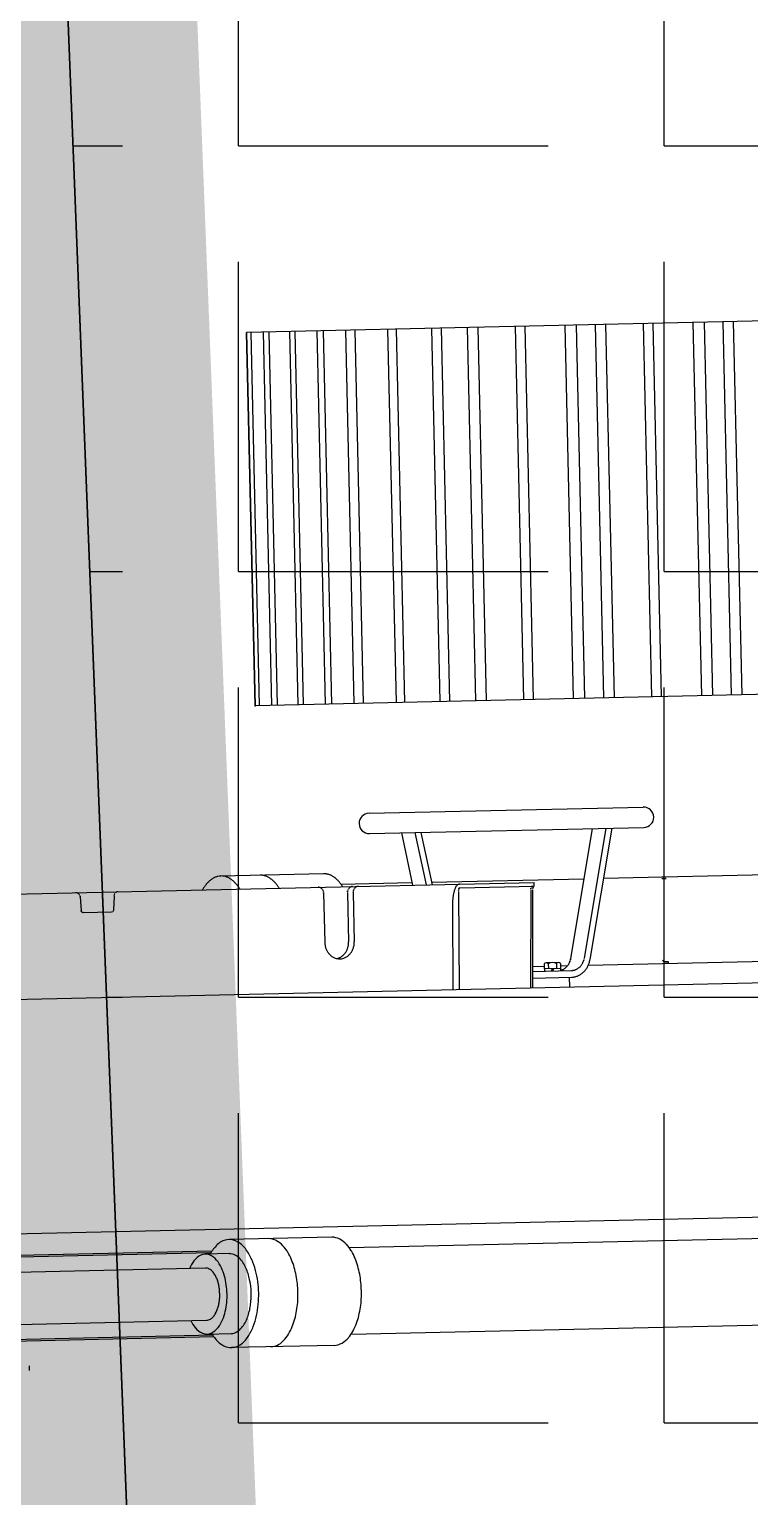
# Model space of a CAD drawing. Header units: metres. Extents: x 668617 to 675126, y 2286318 to 2293677.
# Drawn here: x 669898.77 to 669900.166, y 2287287.607 to 2287290.451 of the extents above; entities that cross this region are included whole.
import ezdxf

# ---------------------------------------------------------------- set-up
doc = ezdxf.new("R2010")
doc.units = ezdxf.units.M
doc.header["$MEASUREMENT"] = 0
doc.linetypes.add('DASHED2', pattern=[0.375, 0.25, -0.125])
for name, color, linetype in [('0_GUIA', 6, 'Continuous'), ('0_PREDIO_OBRA', 1, 'Continuous'), ('0_VEH_CONSTRUCCION', 250, 'Continuous'), ('DMTG-PB-LOTIFICACION', 253, 'Continuous'), ('DMTG-PB-MANZANAS', 251, 'Continuous'), ('DMTG-ZONA-TRABAJO', 250, 'Continuous')]:
    doc.layers.add(name, color=color, linetype=linetype)

# ---------------------------------------------------------------- blocks, each defined once
blk = doc.blocks.new('excavadora planta')
at = {"color": 0}
for p, q in [((-0.5175, 1.251), (-4.1079, 1.251)), ((-2.8986, 1.251), (-4.1079, 1.251)), ((-4.1079, 1.251), (-4.1079, 0.7486)), ((-4.1079, 0.7486), (-4.1079, 1.251)), ((-4.1018, 0.7486), (-4.1018, 1.251)), ((-4.0852, 0.7486), (-4.0852, 1.251)), ((-4.0775, 0.7486), (-4.0775, 1.251)), ((-4.0497, 0.7486), (-4.0497, 1.251)), ((-4.0425, 0.7486), (-4.0425, 1.251)), ((-4.0128, 0.7486), (-4.0128, 1.251)), ((-4.0045, 0.7486), (-4.0045, 1.251)), ((-3.9743, 0.7486), (-3.9743, 1.251)), ((-3.962, 0.7486), (-3.962, 1.251)), ((-3.9176, 0.7486), (-3.9176, 1.251)), ((-3.9061, 0.7486), (-3.9061, 1.251)), ((-3.9061, 0.7486), (-3.9061, 1.251)), ((-3.8587, 0.7486), (-3.8587, 1.251)), ((-3.8455, 0.7486), (-3.8455, 1.251)), ((-3.8104, 0.7486), (-3.8104, 1.251)), ((-3.7963, 0.7486), (-3.7963, 1.251)), ((-3.7458, 0.7486), (-3.7458, 1.251)), ((-3.7328, 0.7486), (-3.7328, 1.251)), ((-3.6789, 0.7486), (-3.6789, 1.251)), ((-3.6638, 0.7486), (-3.6638, 1.251)), ((-3.6381, 0.7486), (-3.6381, 1.251)), ((-3.6241, 0.7486), (-3.6241, 1.251)), ((-3.5735, 0.7486), (-3.5735, 1.251)), ((-3.5605, 0.7486), (-3.5605, 1.251)), ((-3.5065, 0.7486), (-3.5065, 1.251)), ((-3.4915, 0.7486), (-3.4915, 1.251)), ((-3.4663, 0.7486), (-3.4663, 1.251)), ((-3.4522, 0.7486), (-3.4522, 1.251)), ((-3.4134, 0.7486), (-4.1079, 0.7486)), ((-3.4134, 0.7486), (-4.1079, 0.7486)), ((-3.9577, 0.6005), (-3.5884, 0.6005)), ((-3.9577, 0.5732), (-3.5884, 0.5732)), ((-3.9147, 0.5732), (-3.9013, 0.5024)), ((-3.8965, 0.5732), (-3.8831, 0.5024)), ((-3.8884, 0.5732), (-3.875, 0.5024)), ((-3.6577, 0.5732), (-3.6908, 0.3987)), ((-3.6395, 0.5732), (-3.6726, 0.3987)), ((-3.6313, 0.5732), (-3.6648, 0.3968)), ((-4.0206, 0.5204), (-4.159, 0.5204)), ((-4.8986, 0.5024), (-3.7375, 0.5024)), ((-4.349, 0.4967), (-4.348, 0.4781)), ((-4.3034, 0.4967), (-4.3044, 0.4781)), ((-4.0212, 0.4944), (-4.0212, 0.4281)), ((-3.9977, 0.5059), (-3.902, 0.5059)), ((-3.9891, 0.4944), (-3.9891, 0.4281)), ((-3.9814, 0.4944), (-3.9814, 0.4281)), ((-3.8756, 0.5059), (-3.6704, 0.5059)), ((-3.8379, 0.4974), (-3.7375, 0.4974)), ((-3.7375, 0.4974), (-3.7375, 0.5024)), ((-3.6441, 0.5059), (-3.1566, 0.5059)), ((-3.5598, 0.5055), (-3.5656, 0.5055)), ((-3.5598, 0.5032), (-3.5656, 0.5032)), ((-4.3471, 0.4761), (-4.3469, 0.4759)), ((-4.3073, 0.4753), (-4.3451, 0.4753)), ((-3.8396, 0.4926), (-3.8419, 0.3607)), ((-3.7425, 0.4926), (-3.7458, 0.3607)), ((-3.7399, 0.4926), (-3.7431, 0.3607)), ((-3.8482, 0.4739), (-3.8502, 0.3607)), ((-3.7426, 0.3828), (-3.6899, 0.3828)), ((-3.7424, 0.3894), (-3.7266, 0.3894)), ((-3.7266, 0.3926), (-3.7266, 0.3859)), ((-3.7046, 0.3859), (-3.7266, 0.3859)), ((-3.7264, 0.3859), (-3.7264, 0.3828)), ((-3.7073, 0.3939), (-3.7239, 0.3939)), ((-3.7211, 0.3926), (-3.7211, 0.3859)), ((-3.7156, 0.3859), (-3.7173, 0.3828)), ((-3.7139, 0.3859), (-3.7156, 0.3828)), ((-3.7101, 0.3926), (-3.7101, 0.3859)), ((-3.7048, 0.3859), (-3.7048, 0.3828)), ((-3.7046, 0.3926), (-3.7046, 0.3859)), ((-3.7046, 0.3894), (-3.695, 0.3894)), ((-3.6672, 0.3894), (-3.1865, 0.3894)), ((-3.5662, 0.3924), (-3.5661, 0.3923)), ((-3.5656, 0.3921), (-3.5598, 0.3921)), ((-3.5656, 0.3898), (-3.5598, 0.3898)), ((-3.5598, 0.3921), (-3.5598, 0.3898)), ((-4.6267, 0.3607), (-3.3136, 0.3607)), ((-3.7428, 0.3738), (-3.6899, 0.3738)), ((-3.6933, 0.3738), (-3.6933, 0.3607)), ((-4.6139, 0.0452), (-3.3136, 0.0452)), ((-4.0206, 0.0311), (-4.159, 0.0311)), ((-4.1837, 0.0138), (-4.4621, 0.0138)), ((-4.1822, 0.0161), (-4.4619, 0.0161)), ((-4.159, 0.0121), (-4.1916, 0.0121)), ((-3.9977, 0.0166), (-3.1865, 0.0166)), ((-4.1916, -0.0067), (-4.446, -0.0067)), ((-4.446, -0.0767), (-4.1916, -0.0767)), ((-4.1837, -0.0972), (-4.4751, -0.0972)), ((-4.1916, -0.0955), (-4.159, -0.0955)), ((-4.1822, -0.0995), (-4.4751, -0.0995)), ((-4.0206, -0.1145), (-4.159, -0.1145)), ((-3.9977, -0.1), (-3.1566, -0.1)), ((-4.4315, -0.1391), (-4.4315, -0.133))]:
    blk.add_line(p, q, dxfattribs=at)
for centre, radius, start, end in [((-3.9577, 0.5868), 0.0137, 90, 270), ((-3.5884, 0.5868), 0.0137, 270, 90), ((-4.1512, 0.4866), 0.0361, 128.6504, 135.1036), ((-4.1549, 0.4913), 0.0301, 120.9413, 128.6655), ((-4.1574, 0.4954), 0.0253, 111.7829, 120.9486), ((-4.1586, 0.4985), 0.022, 101.226, 111.7639), ((-4.159, 0.5001), 0.0203, 89.8128, 101.1821), ((-4.159, 0.5001), 0.0204, 78.3963, 89.7486), ((-4.1594, 0.4984), 0.0221, 67.9293, 78.3539), ((-4.1606, 0.4953), 0.0255, 58.8382, 67.9128), ((-4.1631, 0.4912), 0.0302, 51.2038, 58.8449), ((-4.1668, 0.4866), 0.0362, 44.8272, 51.2175), ((-4.1061, 0.5003), 0.0202, 84.2922, 89.9947), ((-4.1061, 0.4999), 0.0206, 78.6988, 84.2865), ((-4.1063, 0.499), 0.0214, 73.3214, 78.6916), ((-4.1067, 0.4978), 0.0227, 68.2454, 73.3212), ((-4.1073, 0.4963), 0.0244, 63.5452, 68.2391), ((-4.1082, 0.4945), 0.0264, 59.201, 63.5478), ((-4.1094, 0.4924), 0.0288, 55.2014, 59.2014), ((-4.1109, 0.4902), 0.0314, 51.5368, 55.2043), ((-4.1127, 0.4879), 0.0344, 48.1763, 51.5343), ((-4.1149, 0.4855), 0.0376, 45.1219, 48.1825), ((-4.0206, 0.5003), 0.0202, 84.2924, 89.9949), ((-4.0206, 0.4999), 0.0206, 78.6988, 84.2865), ((-4.0208, 0.499), 0.0214, 73.3214, 78.6916), ((-4.0212, 0.4978), 0.0227, 68.244, 73.3198), ((-4.0218, 0.4963), 0.0244, 63.547, 68.2409), ((-4.0227, 0.4945), 0.0264, 59.201, 63.5478), ((-4.0239, 0.4924), 0.0288, 55.2014, 59.2014), ((-4.0254, 0.4902), 0.0314, 51.5368, 55.2043), ((-4.0272, 0.4879), 0.0344, 48.1763, 51.5343), ((-4.0294, 0.4855), 0.0376, 45.1219, 48.1825), ((-4.3549, 0.4966), 0.0058, 85.3541, 90.8658), ((-4.3549, 0.4966), 0.00581, 79.6634, 85.3629), ((-4.3549, 0.4966), 0.00582, 73.8749, 79.6475), ((-4.3549, 0.4966), 0.00583, 68.0594, 73.8817), ((-4.3549, 0.4966), 0.00586, 62.5126, 68.0543), ((-4.3549, 0.4965), 0.00589, 57.013, 62.529), ((-4.3549, 0.4965), 0.00591, 51.518, 57.0059), ((-4.355, 0.4965), 0.00595, 46.0478, 51.5057), ((-4.355, 0.4965), 0.00598, 40.636, 46.0637), ((-4.355, 0.4964), 0.00601, 34.9606, 40.6315), ((-4.355, 0.4964), 0.00604, 29.3816, 34.962), ((-4.3551, 0.4964), 0.00607, 23.8933, 29.3699), ((-4.3551, 0.4964), 0.0061, 18.536, 23.8976), ((-4.3551, 0.4964), 0.00612, 13.3053, 18.5431), ((-4.3551, 0.4964), 0.00613, 8.1925, 13.2992), ((-4.3551, 0.4964), 0.00614, 2.9301, 8.1958), ((-4.2973, 0.4964), 0.00614, 167.5206, 172.9489), ((-4.2973, 0.4964), 0.00615, 172.951, 178.2886), ((-4.2973, 0.4964), 0.00612, 162.0207, 167.5283), ((-4.2973, 0.4964), 0.0061, 156.4302, 162.0047), ((-4.2974, 0.4964), 0.00608, 150.9525, 156.4356), ((-4.2974, 0.4964), 0.00605, 145.5882, 150.957), ((-4.2974, 0.4964), 0.00602, 140.0487, 145.5876), ((-4.2974, 0.4965), 0.00598, 134.3547, 140.0458), ((-4.2975, 0.4965), 0.00595, 128.6761, 134.3548), ((-4.2975, 0.4965), 0.00592, 123.0326, 128.6801), ((-4.2975, 0.4965), 0.00588, 117.4329, 123.0302), ((-4.2975, 0.4966), 0.00586, 111.9073, 117.4359), ((-4.2975, 0.4966), 0.00583, 106.4533, 111.8958), ((-4.2975, 0.4966), 0.00582, 101.1191, 106.4587), ((-4.2975, 0.4966), 0.0058, 95.5602, 101.1288), ((-4.2975, 0.4966), 0.0058, 89.9922, 95.5438), ((-4.1339, 0.4723), 0.0586, 145.0911, 149.0631), ((-4.1405, 0.4769), 0.0505, 140.4973, 145.103), ((-4.1463, 0.4818), 0.043, 135.0895, 140.5087), ((-4.1717, 0.4817), 0.043, 39.4616, 44.8425), ((-4.1775, 0.4769), 0.0506, 34.9101, 39.4748), ((-4.184, 0.4723), 0.0586, 30.9659, 34.9168), ((-4.1173, 0.4831), 0.041, 42.3219, 45.122), ((-4.1199, 0.4807), 0.0446, 39.7397, 42.3214), ((-4.1228, 0.4783), 0.0483, 37.3587, 39.7451), ((-4.1259, 0.476), 0.0522, 35.1458, 37.3582), ((-4.1291, 0.4737), 0.0562, 33.0908, 35.1486), ((-4.1326, 0.4714), 0.0603, 31.1716, 33.0921), ((-4.0283, 0.4962), 0.00622, 83.5206, 90.326), ((-4.0283, 0.4961), 0.00628, 76.5856, 83.5261), ((-4.0283, 0.496), 0.0064, 69.7956, 76.5763), ((-4.0284, 0.4959), 0.00657, 63.318, 69.799), ((-4.0285, 0.4957), 0.00678, 57.0263, 63.305), ((-4.0286, 0.4955), 0.00702, 50.9829, 57.0411), ((-4.0288, 0.4953), 0.00729, 45.137, 50.9698), ((-4.029, 0.4951), 0.00758, 39.5351, 45.1485), ((-4.0292, 0.4949), 0.00787, 34.1145, 39.5229), ((-4.0294, 0.4947), 0.00814, 28.899, 34.1223), ((-4.0297, 0.4946), 0.0084, 23.8416, 28.9034), ((-4.0299, 0.4945), 0.00863, 18.9103, 23.8366), ((-4.0301, 0.4944), 0.00883, 14.1042, 18.9219), ((-4.0302, 0.4944), 0.00898, 9.2262, 14.1029), ((-4.0303, 0.4944), 0.00909, 4.5237, 9.2199), ((-4.0304, 0.4944), 0.00914, 0.006, 4.538), ((-4.0318, 0.4831), 0.041, 42.3219, 45.122), ((-4.0344, 0.4807), 0.0446, 39.743, 42.3246), ((-4.0373, 0.4783), 0.0483, 37.3587, 39.7451), ((-4.0404, 0.476), 0.0522, 35.1458, 37.3582), ((-4.0437, 0.4737), 0.0562, 33.0873, 35.1451), ((-4.0471, 0.4714), 0.0603, 31.1716, 33.0921), ((-3.98, 0.4944), 0.00909, 171.1019, 175.8669), ((-3.9799, 0.4944), 0.00914, 175.8692, 180.5175), ((-3.9801, 0.4944), 0.00899, 166.2372, 171.1119), ((-3.9802, 0.4944), 0.00884, 161.2488, 166.2442), ((-3.9804, 0.4945), 0.00863, 156.2159, 161.2406), ((-3.9806, 0.4946), 0.0084, 150.9647, 156.2258), ((-3.9809, 0.4947), 0.00813, 145.5575, 150.9618), ((-3.9811, 0.4949), 0.00784, 140.0103, 145.5584), ((-3.9813, 0.4951), 0.00756, 134.3242, 140.0109), ((-3.9815, 0.4953), 0.00727, 128.5131, 134.326), ((-3.9817, 0.4955), 0.00701, 122.585, 128.5042), ((-3.9818, 0.4957), 0.00677, 116.4482, 122.599), ((-3.9819, 0.4959), 0.00656, 109.9786, 116.4339), ((-3.982, 0.496), 0.00639, 103.3954, 109.9918), ((-3.982, 0.4961), 0.00628, 96.6925, 103.3727), ((-3.982, 0.4962), 0.00622, 90.0042, 96.7008), ((-3.9723, 0.4944), 0.00909, 171.1117, 175.8773), ((-3.9723, 0.4944), 0.00914, 175.8691, 180.5183), ((-3.9724, 0.4944), 0.00899, 166.228, 171.1034), ((-3.9726, 0.4944), 0.00883, 161.2455, 166.2413), ((-3.9728, 0.4945), 0.00864, 156.2093, 161.2342), ((-3.973, 0.4946), 0.0084, 150.9646, 156.2259), ((-3.9732, 0.4947), 0.00813, 145.5574, 150.9619), ((-3.9735, 0.4949), 0.00785, 140.0012, 145.5494), ((-3.9737, 0.4951), 0.00755, 134.3327, 140.0192), ((-3.9739, 0.4953), 0.00727, 128.5054, 134.3181), ((-3.974, 0.4955), 0.00701, 122.5853, 128.504), ((-3.9742, 0.4957), 0.00677, 116.4485, 122.5987), ((-3.9743, 0.4959), 0.00656, 109.979, 116.4336), ((-3.9743, 0.496), 0.0064, 103.3923, 109.9882), ((-3.9743, 0.4961), 0.00628, 96.6947, 103.3746), ((-3.9743, 0.4962), 0.00622, 90.0035, 96.7001), ((-3.8136, 0.4832), 0.0334, 158.293, 161.7066), ((-3.8209, 0.4861), 0.0255, 153.8813, 158.3216), ((-3.8276, 0.4894), 0.0181, 147.671, 153.9497), ((-3.8331, 0.4929), 0.0116, 138.0692, 147.8244), ((-3.8368, 0.4963), 0.00653, 121.119, 138.4427), ((-3.8382, 0.4987), 0.00371, 90.8312, 121.2653), ((6.7396, -0.3919), 10.6161, 175.21433, 175.21616), ((6.5371, -0.9141), 10.4717, 172.2699, 172.27173), ((6.6689, -0.6553), 10.5711, 173.75757, 173.7594), ((6.0803, -1.4457), 10.1077, 168.93002, 168.93185), ((6.344, -1.1775), 10.3198, 170.67434, 170.67617), ((5.779, -2.1045), 9.9635, 164.87225, 164.87408), ((5.746, -1.7138), 9.8365, 167.02092, 167.02275), ((4.8318, -2.2716), 9.1019, 162.29747, 162.29954), ((4.5389, -2.7026), 8.9678, 159.10166, 159.10372), ((4.091, -3.1838), 8.7423, 155.10309, 155.10515), ((3.6892, -3.9036), 8.7197, 149.69104, 149.69311), ((2.9944, -4.8998), 8.7072, 141.69629, 141.69835), ((-3.8377, 0.4964), 0.00103, 119.5783, 137.0633), ((-3.8379, 0.4968), 0.000611, 90.7227, 119.6287), ((6.2851, -1.1891), 10.1678, 170.47071, 170.47277), ((6.3814, -0.8001), 10.2061, 172.71652, 172.71859), ((5.875, -1.9629), 9.9262, 165.66379, 165.66586), ((6.1177, -1.5739), 10.0746, 168.15201, 168.15407), ((5.5568, -2.3562), 9.7263, 162.95245, 162.95452), ((5.1634, -2.7368), 9.4738, 160.05048, 160.05254), ((5.0588, -3.2808), 9.5768, 156.77407, 156.77613), ((4.1375, -3.5472), 8.8561, 152.83415, 152.83645), ((3.6817, -4.1196), 8.7414, 148.12437, 148.12666), ((3.0375, -4.7298), 8.5597, 142.36721, 142.3695), ((2.1598, -5.3513), 8.308, 135.25611, 135.25841), ((-3.7398, 0.4957), 0.00181, 120.3975, 131.3453), ((-3.7401, 0.496), 0.00139, 106.4365, 120.4037), ((-3.7401, 0.4962), 0.00117, 90.1058, 106.3389), ((6.2878, -1.1891), 10.1678, 170.47071, 170.47277), ((6.384, -0.8042), 10.2066, 172.69321, 172.69527), ((6.1204, -1.5739), 10.0746, 168.15201, 168.15407), ((5.8776, -1.9671), 9.9273, 165.64038, 165.64244), ((5.5637, -2.3562), 9.7303, 162.95968, 162.96174), ((5.166, -2.741), 9.4753, 160.02668, 160.02874), ((5.0573, -3.285), 9.5746, 156.74116, 156.74322), ((4.1439, -3.5472), 8.8594, 152.84528, 152.84757), ((3.6806, -4.1234), 8.7402, 148.09035, 148.09264), ((3.0402, -4.7298), 8.5597, 142.36721, 142.3695), ((2.1662, -5.3551), 8.3133, 135.25595, 135.25824), ((-3.7372, 0.4957), 0.00181, 120.3792, 131.3231), ((-3.7374, 0.496), 0.00139, 106.4385, 120.4016), ((-3.7375, 0.4962), 0.00117, 90.103, 106.3343), ((8.833, 1.7592), 13.2431, 185.55105, 185.55219), ((9.0064, 2.9723), 13.5853, 190.58003, 190.58118), ((12.3733, 5.1877), 17.3719, 195.73155, 195.73246), ((12.2038, 6.8266), 17.7277, 200.98678, 200.98769), ((17.1936, 11.1534), 24.0419, 206.36391, 206.36459), ((16.3647, 13.3512), 24.3876, 211.86428, 211.86497), ((25.0065, 22.9535), 36.9712, 217.44196, 217.44242), ((50.0273, 51.4217), 74.5119, 223.1351, 223.135329), ((-47.6429, -60.606), 74.8702, 54.670043, 54.670272), ((-22.7351, -32.0058), 37.3255, 60.48447, 60.48493), ((-19.2682, -33.5132), 37.1201, 66.29712, 66.29758), ((-11.8823, -22.862), 24.5241, 72.10294, 72.10363), ((-8.1704, -17.2821), 18.1647, 77.8446, 77.84552), ((-6.352, -17.301), 17.8892, 83.55939, 83.56031), ((-4.5637, -13.1202), 13.5973, 89.07845, 89.0796), ((-3.742, -12.3364), 12.8242, 92.52554, 92.52669), ((-2.551, -12.57), 13.163, 97.66561, 97.66675), ((-1.7883, -10.49), 11.2508, 102.934, 102.93537), ((-1.2058, -8.8857), 9.8613, 108.32535, 108.32696), ((-0.2527, -8.7295), 10.058, 113.76553, 113.76714), ((0.7111, -8.4441), 10.2339, 119.35531, 119.35691), ((0.8991, -6.9757), 9.0893, 124.93273, 124.93456), ((1.6765, -6.4998), 9.1894, 130.61312, 130.61495), ((2.3974, -5.9344), 9.2747, 136.27486, 136.27669), ((3.0382, -5.2606), 9.3186, 141.99964, 142.00147), ((3.58, -4.5208), 9.3352, 147.6321, 147.63394), ((4.0276, -3.7104), 9.3253, 153.31755, 153.31938), ((4.348, -2.8623), 9.2747, 158.89472, 158.89655), ((5.9234, -1.3363), 10.3875, 169.94134, 169.94294), ((5.8211, -2.3433), 10.5111, 164.43268, 164.43428), ((7.5904, -0.5017), 11.9351, 175.29075, 175.29213), ((-3.7599, 0.4724), 0.0883, 176.3483, 177.6434), ((-3.7579, 0.4723), 0.0903, 177.6402, 178.9218), ((-3.7629, 0.4726), 0.0853, 175.0115, 176.3524), ((-3.7669, 0.4729), 0.0813, 173.6016, 175.0083), ((-3.7718, 0.4735), 0.0763, 172.0952, 173.6091), ((-3.7776, 0.4743), 0.0705, 170.4765, 172.0945), ((-3.784, 0.4754), 0.064, 168.7039, 170.4757), ((-3.791, 0.4768), 0.0569, 166.7085, 168.7145), ((-3.7984, 0.4785), 0.0493, 164.4045, 166.7125), ((-3.806, 0.4806), 0.0414, 161.6824, 164.4112), ((6.7537, -0.1426), 10.6123, 176.56393, 176.56576), ((8.2131, 0.0461), 12.061, 177.87621, 177.87781), ((7.6751, -0.5429), 11.4644, 174.81318, 174.81501), ((7.6421, -0.1335), 11.4018, 176.84945, 176.85128), ((7.6447, -0.1288), 11.4015, 176.87309, 176.87492), ((7.6824, -0.5429), 11.4691, 174.81531, 174.81714), ((-3.9956, 0.4281), 0.0257, 179.993, 189.3458), ((-3.9961, 0.428), 0.0251, 189.3329, 198.882), ((-3.9972, 0.4276), 0.024, 198.8669, 208.8502), ((-3.9984, 0.4269), 0.0225, 208.8412, 219.4702), ((-4.0121, 0.427), 0.0228, 325.4085, 330.0511), ((-4.0127, 0.4274), 0.0235, 330.0506, 334.5637), ((-4.0132, 0.4276), 0.0241, 334.561, 338.9621), ((-4.0137, 0.4278), 0.0246, 338.9624, 343.2698), ((-4.0141, 0.4279), 0.025, 343.27, 347.5023), ((-4.0145, 0.428), 0.0254, 347.4986, 351.6745), ((-4.0147, 0.4281), 0.0256, 351.6738, 355.8424), ((-4.0148, 0.4281), 0.0257, 355.8436, 0.0022), ((-4.0042, 0.4269), 0.0225, 320.469, 331.0987), ((-4.0055, 0.4276), 0.024, 331.0846, 341.0744), ((-4.0065, 0.428), 0.0251, 341.0636, 350.6203), ((-4.0071, 0.4281), 0.0257, 350.6046, 0.0059), ((-3.9997, 0.4259), 0.0209, 219.4577, 230.9048), ((-4.0006, 0.4247), 0.0194, 230.906, 243.2482), ((-4.0012, 0.4236), 0.0182, 243.2611, 256.4009), ((-4.0013, 0.423), 0.0176, 256.4273, 269.9842), ((-4.0091, 0.4234), 0.0179, 282.5459, 288.3993), ((-4.0092, 0.4237), 0.0183, 288.407, 294.1597), ((-4.0094, 0.4242), 0.0188, 294.1577, 299.7768), ((-4.0013, 0.423), 0.0176, 270.0158, 283.6019), ((-4.0097, 0.4247), 0.0194, 299.7773, 305.2397), ((-4.01, 0.4252), 0.02, 305.2396, 310.498), ((-4.0015, 0.4236), 0.0182, 283.6295, 296.7295), ((-4.0105, 0.4257), 0.0207, 310.5021, 315.6146), ((-4.011, 0.4262), 0.0214, 315.6107, 320.6219), ((-4.0115, 0.4266), 0.0221, 320.621, 325.4094), ((-4.002, 0.4247), 0.0194, 296.7404, 309.0611), ((-4.003, 0.4259), 0.0209, 309.0618, 320.4778), ((-3.7121, 0.4027), 0.0217, 338.3301, 341.9787), ((-3.7125, 0.4028), 0.0221, 341.9832, 345.5742), ((-3.7128, 0.4029), 0.0224, 345.5743, 349.1191), ((-3.6938, 0.4026), 0.0216, 336.6485, 340.8634), ((-3.6942, 0.4028), 0.022, 340.8647, 344.9994), ((-3.6945, 0.4029), 0.0224, 344.9949, 349.0664), ((-3.6967, 0.4028), 0.0324, 345.0544, 349.125), ((-3.7239, 0.3904), 0.00351, 38.3631, 141.6369), ((-3.7156, 0.3818), 0.0121, 62.8019, 117.1981), ((-3.7073, 0.3904), 0.00351, 38.3631, 141.6369), ((-3.7081, 0.3987), 0.0159, 281.9677, 286.915), ((-3.7082, 0.399), 0.0161, 286.9074, 291.7901), ((-3.7083, 0.3993), 0.0165, 291.7983, 296.5949), ((-3.7085, 0.3996), 0.0169, 296.593, 301.2867), ((-3.7087, 0.4), 0.0173, 301.2863, 305.8652), ((-3.709, 0.4004), 0.0178, 305.866, 310.2502), ((-3.7093, 0.4008), 0.0183, 310.2444, 314.5658), ((-3.7097, 0.4012), 0.0188, 314.5757, 318.8268), ((-3.7101, 0.4015), 0.0194, 318.8198, 322.9504), ((-3.7105, 0.4018), 0.0199, 322.9478, 326.9343), ((-3.7109, 0.4021), 0.0204, 326.9389, 330.8255), ((-3.7114, 0.4024), 0.0209, 330.8252, 334.6218), ((-3.7118, 0.4025), 0.0213, 334.6218, 338.3388), ((-3.6899, 0.3984), 0.0156, 270.0022, 275.8371), ((-3.6899, 0.3985), 0.0157, 275.839, 281.5644), ((-3.6899, 0.3987), 0.0159, 281.5696, 287.2464), ((-3.69, 0.399), 0.0162, 287.243, 292.8326), ((-3.6902, 0.3994), 0.0166, 292.8363, 298.3072), ((-3.6901, 0.3972), 0.0235, 287.3214, 292.9099), ((-3.6904, 0.3998), 0.0171, 298.3067, 303.6358), ((-3.6907, 0.4002), 0.0176, 303.6381, 308.7639), ((-3.6903, 0.3978), 0.024, 292.908, 298.3773), ((-3.691, 0.4007), 0.0182, 308.7602, 313.7384), ((-3.6906, 0.3984), 0.0247, 298.38, 303.7073), ((-3.6914, 0.4011), 0.0188, 313.7397, 318.627), ((-3.6919, 0.4015), 0.0194, 318.6297, 323.3651), ((-3.6911, 0.399), 0.0255, 303.7073, 308.8782), ((-3.6924, 0.4019), 0.02, 323.3637, 327.9167), ((-3.6929, 0.4022), 0.0206, 327.9132, 332.338), ((-3.6916, 0.3997), 0.0263, 308.8764, 313.8527), ((-3.6934, 0.4025), 0.0211, 332.3346, 336.6462), ((-3.6922, 0.4003), 0.0272, 313.8577, 318.7427), ((-3.6929, 0.4009), 0.0281, 318.7383, 323.4313), ((-3.6936, 0.4014), 0.029, 323.429, 327.98), ((-3.6943, 0.4019), 0.0298, 327.9813, 332.4042), ((-3.695, 0.4022), 0.0306, 332.4054, 336.7153), ((-3.6956, 0.4025), 0.0313, 336.7095, 340.923), ((-3.6962, 0.4027), 0.0319, 340.9273, 345.0608), ((8.3971, 0.6581), 11.9668, 181.26255, 181.26347), ((7.4833, 1.1007), 11.0727, 183.65797, 183.65889), ((11.1039, 1.9515), 14.7531, 186.05973, 186.06042), ((11.0411, 2.5668), 14.7686, 188.46055, 188.46123), ((10.9407, 3.2449), 14.7849, 191.11867, 191.11935), ((10.79, 3.923), 14.7842, 193.81158, 193.81227), ((10.6016, 4.6764), 14.8015, 196.81998, 196.82067), ((17.309, 8.0237), 22.2265, 200.07831, 200.07877), ((16.7627, 9.3612), 22.2195, 203.80441, 203.80487), ((16.0845, 10.8683), 22.2687, 208.06085, 208.06131), ((33.7384, 24.6973), 44.5237, 213.08474, 213.08497), ((30.9124, 28.5406), 44.5095, 219.22786, 219.22809), ((-29.4532, -41.3589), 49.1255, 58.19948, 58.19971), ((-10.6876, -21.5385), 23.0581, 72.00897, 72.00942), ((-3.9424, -11.5435), 11.9416, 88.19128, 88.19219), ((-3.6899, 0.3964), 0.0226, 269.9994, 275.8343), ((-3.6899, 0.3965), 0.0227, 275.8402, 281.6412), ((-3.6899, 0.3968), 0.023, 281.6412, 287.3171), ((-4.1418, -0.0119), 0.0492, 132.9726, 150.8339), ((-4.1575, 0.0054), 0.0259, 99.6701, 133.6486), ((-4.159, 0.0093), 0.0217, 56.834, 97.3279), ((-4.1684, -0.0051), 0.039, 34.3024, 56.8918), ((-4.1063, 0.0091), 0.022, 60.1086, 89.2644), ((-4.1122, -0.0012), 0.0338, 41.178, 60.0932), ((-4.1269, -0.0144), 0.0536, 29.5269, 41.4602), ((-4.0208, 0.0091), 0.022, 60.1089, 89.2645), ((-4.0267, -0.0012), 0.0338, 41.1781, 60.093), ((-4.0414, -0.0144), 0.0536, 29.5269, 41.4602), ((-4.1709, -0.0251), 0.046, 141.2779, 156.2157), ((-4.1877, -0.0113), 0.0242, 113.7014, 142.0595), ((-4.1916, -0.0032), 0.0153, 67.4746, 112.484), ((-4.1955, -0.0113), 0.0242, 37.8683, 66.2544), ((-4.2123, -0.0252), 0.0461, 23.7222, 38.6536), ((-4.1591, -0.0042), 0.0162, 60.0886, 89.2386), ((-4.1635, -0.0118), 0.025, 41.1651, 60.0726), ((-4.1744, -0.0215), 0.0396, 29.5172, 41.4464), ((-4.1926, -0.0225), 0.0687, 22.0585, 34.8654), ((-4.221, -0.0343), 0.0994, 13.4163, 22.2666), ((-4.1467, -0.0258), 0.0765, 21.3077, 29.6742), ((-4.1673, -0.034), 0.0986, 14.8888, 21.3791), ((-4.0612, -0.0258), 0.0765, 21.3086, 29.6754), ((-4.0818, -0.034), 0.0986, 14.8893, 21.3796), ((-4.1917, -0.0172), 0.0106, 60.1119, 89.4235), ((-4.1945, -0.0222), 0.0163, 41.1794, 60.0969), ((-4.2016, -0.0286), 0.0258, 29.5278, 41.4623), ((-4.2111, -0.0341), 0.0368, 21.308, 29.675), ((-4.2345, -0.0353), 0.0704, 14.2502, 24.016), ((-4.2534, -0.0403), 0.09, 6.7168, 14.3629), ((-4.189, -0.03), 0.0565, 21.302, 29.6665), ((-4.2042, -0.036), 0.0728, 14.8832, 21.3724), ((-4.2175, -0.0396), 0.0866, 9.4574, 14.9212), ((-4.2443, -0.0401), 0.1235, 6.3748, 13.5031), ((-4.1853, -0.0388), 0.1172, 9.4618, 14.9264), ((-4.1985, -0.0411), 0.1306, 4.5911, 9.4851), ((-4.0998, -0.0388), 0.1172, 9.462, 14.9265), ((-4.113, -0.0411), 0.1306, 4.5909, 9.4851), ((-4.221, -0.038), 0.0475, 14.8626, 21.3788), ((-4.2297, -0.0403), 0.0565, 9.4403, 14.9014), ((-4.2361, -0.0414), 0.0629, 4.5706, 9.4627), ((-4.2394, -0.0417), 0.0662, 359.9474, 4.5889), ((-4.264, -0.0417), 0.1007, 359.9575, 6.7758), ((-4.2272, -0.0413), 0.0965, 4.5866, 9.4801), ((-4.2323, -0.0417), 0.1016, 359.9617, 4.6036), ((-4.2573, -0.0417), 0.1366, 359.9806, 6.4237), ((-4.2054, -0.0417), 0.1375, 359.9658, 4.6079), ((-4.1199, -0.0417), 0.1375, 359.9658, 4.6079), ((-4.2209, -0.0455), 0.0473, 338.4943, 345.007), ((-4.2296, -0.0431), 0.0563, 344.9693, 350.44), ((-4.2359, -0.042), 0.0628, 350.4176, 355.3236), ((-4.2393, -0.0417), 0.0662, 355.3051, 359.9599), ((-4.2533, -0.0431), 0.0899, 345.5865, 353.2336), ((-4.264, -0.0417), 0.1007, 353.1754, 0.0044), ((-4.2173, -0.0439), 0.0864, 344.989, 350.4572), ((-4.2271, -0.0422), 0.0963, 350.4351, 355.3398), ((-4.2323, -0.0417), 0.1015, 355.3221, 359.9761), ((-4.2443, -0.0433), 0.1235, 346.489, 353.615), ((-4.2573, -0.0417), 0.1366, 353.567, 0.02), ((-4.1983, -0.0423), 0.1305, 350.4381, 355.3428), ((-4.2053, -0.0417), 0.1375, 355.3262, 359.9803), ((-4.1128, -0.0423), 0.1305, 350.4381, 355.3428), ((-4.1198, -0.0417), 0.1375, 355.3261, 359.9804), ((-4.1708, -0.0582), 0.0461, 203.7218, 218.6521), ((-4.1917, -0.0662), 0.0106, 270.5605, 299.6399), ((-4.1945, -0.0613), 0.0162, 299.6699, 318.6424), ((-4.2015, -0.0549), 0.0257, 318.3609, 330.32), ((-4.211, -0.0494), 0.0366, 330.1712, 338.5656), ((-4.2122, -0.0583), 0.046, 321.2779, 336.2157), ((-4.2343, -0.0481), 0.0703, 335.9229, 345.7011), ((-4.1888, -0.0535), 0.0563, 330.2044, 338.5903), ((-4.204, -0.0475), 0.0726, 338.5189, 345.0268), ((-4.2209, -0.0491), 0.0994, 337.7289, 346.577), ((-4.167, -0.0495), 0.0983, 338.525, 345.032), ((-4.1851, -0.0446), 0.117, 344.9941, 350.4616), ((-4.0815, -0.0495), 0.0983, 338.5242, 345.0313), ((-4.0996, -0.0446), 0.117, 344.994, 350.4617), ((-4.1877, -0.0721), 0.0242, 217.8663, 246.2491), ((-4.1916, -0.0802), 0.0153, 247.4683, 292.4844), ((-4.1955, -0.0721), 0.0242, 293.7012, 322.0598), ((-4.1418, -0.0715), 0.0492, 209.1432, 227.0428), ((-4.1591, -0.0793), 0.0162, 270.5617, 299.676), ((-4.1634, -0.0717), 0.0249, 299.7026, 318.6624), ((-4.1742, -0.062), 0.0394, 318.3814, 330.3522), ((-4.1927, -0.0609), 0.0687, 325.1443, 337.9359), ((-4.1267, -0.0691), 0.0534, 318.394, 330.3605), ((-4.1465, -0.0577), 0.0762, 330.2121, 338.596), ((-4.0412, -0.0691), 0.0534, 318.3934, 330.3599), ((-4.061, -0.0577), 0.0762, 330.2121, 338.596), ((-4.1575, -0.0888), 0.0258, 226.364, 260.4595), ((-4.159, -0.0927), 0.0217, 262.8164, 303.2377), ((-4.1685, -0.0782), 0.039, 303.1723, 325.7046), ((-4.1063, -0.0926), 0.0219, 270.5641, 299.698), ((-4.1121, -0.0824), 0.0337, 299.7224, 318.674), ((-4.0208, -0.0926), 0.0219, 270.5642, 299.6979), ((-4.0266, -0.0824), 0.0337, 299.722, 318.6734)]:
    blk.add_arc(centre, radius, start, end, dxfattribs=at)
blk.add_point((-4.1079, 0.7486), dxfattribs=at)
blk.add_point((-4.1079, 0.7486), dxfattribs=at)

msp = doc.modelspace()

# ---------------------------------------------------------------- hatches: boundary and pattern name
at = {"layer": 'DMTG-ZONA-TRABAJO', "ltscale": 3}
h = msp.add_hatch(dxfattribs=at)
h.set_pattern_fill('ANGLE', color=30, scale=3)
h.set_pattern_definition([(0, (0, 0), (0, 0.825), [0.6, -0.225]), (90, (0, 0), (-0.825, 5e-17), [0.6, -0.225])])
h.paths.add_polyline_path([(669898.72535, 2287293.51272), (669912.1139, 2287293.84486), (669912.86971, 2287263.37755), (669899.92572, 2287263.05644)])

# ---------------------------------------------------------------- linework, layer by layer
at = {"layer": '0_GUIA', "color": 6}
msp.add_lwpolyline([(669898.72535, 2287293.51272), (669912.1139, 2287293.84486), (669912.86971, 2287263.37755), (669899.92572, 2287263.05644)], close=True, dxfattribs=at)
at = {"layer": '0_PREDIO_OBRA', "linetype": 'DASHED2', "ltscale": 5, "const_width": 0.5}
msp.add_lwpolyline([(669852.38103, 2287261.7925), (669899.92572, 2287263.05644), (669898.72535, 2287293.51272), (669851.54894, 2287292.50222)], close=True, dxfattribs=at)
at = {"layer": 'DMTG-PB-LOTIFICACION'}
msp.add_line((669898.72535, 2287293.51272), (669899.92572, 2287263.05644), dxfattribs=at)
at = {"layer": 'DMTG-PB-MANZANAS'}
msp.add_lwpolyline([(669897.56102, 2287322.55909), (669898.1662, 2287307.33097), (669898.72535, 2287293.51272), (669899.92572, 2287263.05644), (669900.92438, 2287237.66954), (669853.19905, 2287236.40669), (669820.22145, 2287235.72653), (669819.88067, 2287247.11503), (669819.59131, 2287256.7848), (669819.23128, 2287268.4738), (669818.99849, 2287276.31319), (669818.76391, 2287284.21253), (669818.4029, 2287296.13154), (669817.64526, 2287321.27946), (669830.77454, 2287321.49526), (669839.21413, 2287321.62112), (669850.62341, 2287321.82961), (669868.00255, 2287322.09347)], close=True, dxfattribs=at)

# ---------------------------------------------------------------- block references
at = {"layer": '0_VEH_CONSTRUCCION', "xscale": 1.44, "yscale": 1.44, "zscale": 1.44, "rotation": 1.284310337234343}
msp.add_blockref('excavadora planta', (669905.14548, 2287288.19516), dxfattribs=at)

doc.saveas('drawing.dxf')
